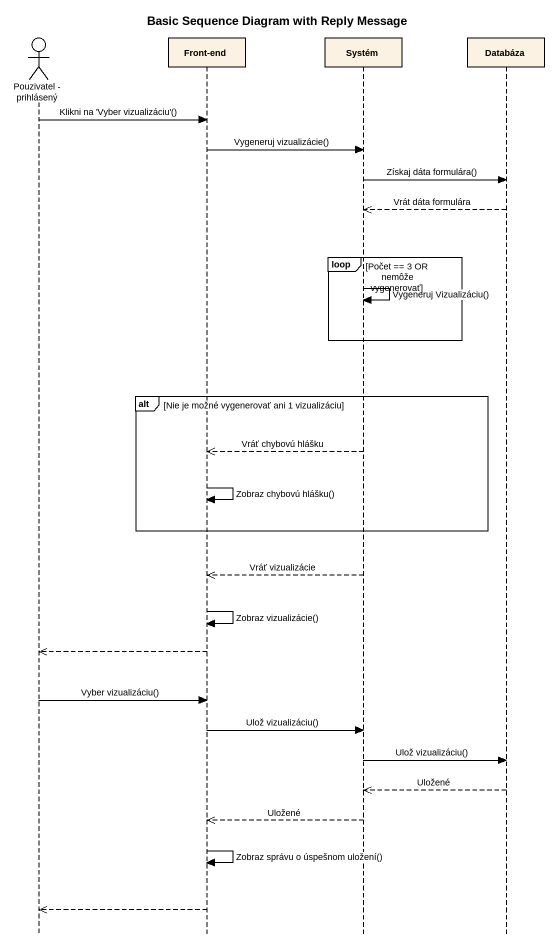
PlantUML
@startuml
title Basic Sequence Diagram with Reply Message
hide footbox
actor "Pouzivatel - prihlásený" as Pouzivatel_prihlásený
participant "Front-end" as Front_end
participant Systém
participant Databáza

Pouzivatel_prihlásený -> Front_end : Klikni na 'Vyber vizualizáciu'()
Front_end -> Systém : Vygeneruj vizualizácie()
Systém -> Databáza : Získaj dáta formulára()
Databáza -->> Systém : Vrát dáta formulára
loop Počet == 3 OR nemôže vygenerovať
  Systém -> Systém : Vygeneruj Vizualizáciu()
end
alt Nie je možné vygenerovať ani 1 vizualizáciu
  Systém -->> Front_end : Vráť chybovú hlášku
  Front_end -> Front_end : Zobraz chybovú hlášku()
end
Systém -->> Front_end : Vráť vizualizácie
Front_end -> Front_end : Zobraz vizualizácie()
Front_end -->> Pouzivatel_prihlásený
Pouzivatel_prihlásený -> Front_end : Vyber vizualizáciu()
Front_end -> Systém : Ulož vizualizáciu()
Systém -> Databáza : Ulož vizualizáciu()
Databáza -->> Systém : Uložené
Systém -->> Front_end : Uložené
Front_end -> Front_end : Zobraz správu o úspešnom uložení()
Front_end -->> Pouzivatel_prihlásený
@enduml
